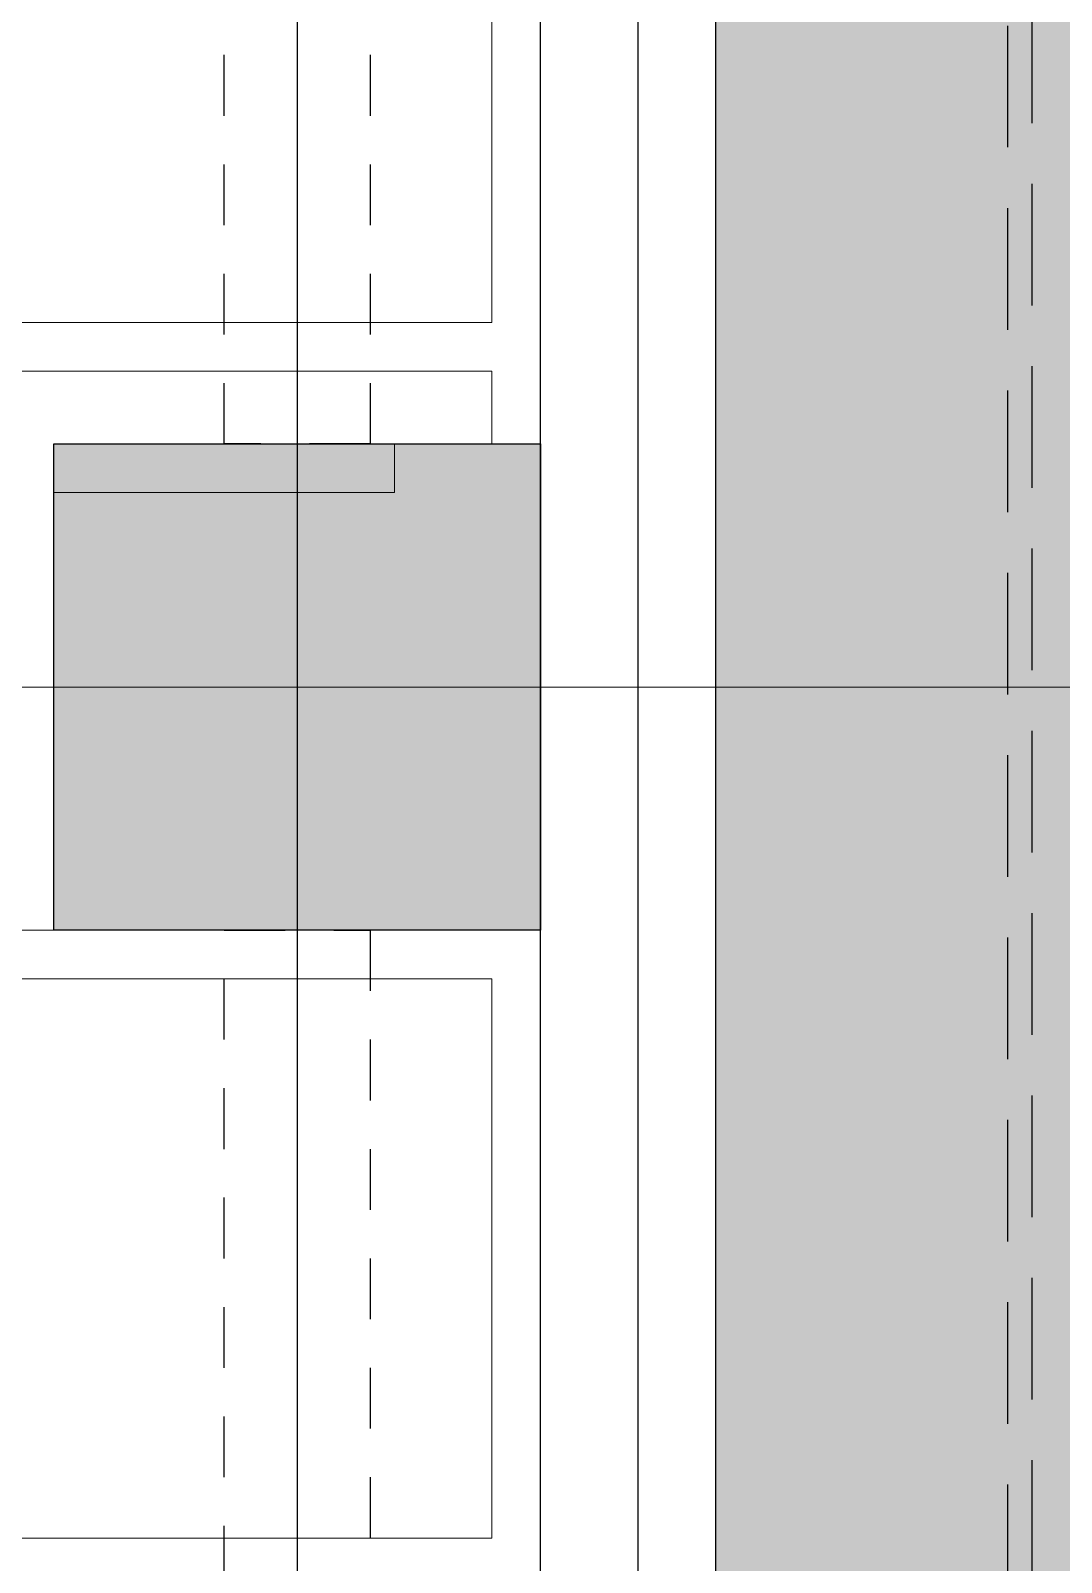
# Model space of a CAD drawing. Header units: metres. Extents: x -22 to 564, y 0 to 143.
# Drawn here: x 46.497 to 48.615, y 39.075 to 42.225 of the extents above; entities that cross this region are included whole.
import ezdxf
from ezdxf.xclip import XClip

# ---------------------------------------------------------------- set-up
doc = ezdxf.new("R2010")
doc.units = ezdxf.units.M
doc.header["$XCLIPFRAME"] = 2
for name, pattern in [('EJES630', [6.3, 5.5, -0.4, 0, -0.4]), ('XREF PB NEURO-ONCOLOGIA$0$DASHED2', [0.375, 0.25, -0.125]), ('XREF PB NEURO-ONCOLOGIA$0$HIDDEN2', [0.1875, 0.125, -0.0625])]:
    doc.linetypes.add(name, pattern=pattern)
doc.layers.add('EJES', color=11, linetype='EJES630', lineweight=0)
doc.layers.add('XREF PB NEURO-ONCOLOGIA$0$MUROS DE TABLAROCA', color=150, linetype='Continuous', lineweight=13)
for name, color, linetype in [('XREF  PB CONJ$0$PARQUE', 251, 'Continuous'), ('XREF  PB CONJ$0$REFERENCIA COLUMNAS NEURO', 7, 'Continuous'), ('XREF PB NEURO-ONCOLOGIA$0$-CG-M-WALL', 7, 'Continuous'), ('XREF PB NEURO-ONCOLOGIA$0$COLUMNAS', 6, 'Continuous'), ('XREF PB NEURO-ONCOLOGIA$0$CONTRAVENTEOS', 6, 'XREF PB NEURO-ONCOLOGIA$0$HIDDEN2'), ('XREF PB NEURO-ONCOLOGIA$0$LAMINA MULTIPERFORADA', 9, 'Continuous'), ('XREF PB NEURO-ONCOLOGIA$0$NOVIDESA', 11, 'Continuous')]:
    doc.layers.add(name, color=color, linetype=linetype)

# ---------------------------------------------------------------- blocks, each defined once
blk = doc.blocks.new('XREF PB NEURO-ONCOLOGIA$0$C-1')
at = {"layer": 'XREF PB NEURO-ONCOLOGIA$0$-CG-M-WALL', "true_color": 0x636466}
h = blk.add_hatch(color=251, dxfattribs=at)
h.dxf.hatch_style = 1
h.paths.add_polyline_path([(-0.5, -0.5), (-0.5, 0.5), (0.5, 0.5), (0.5, -0.5)])
blk.add_lwpolyline([(-0.5, -0.5), (-0.5, 0.5), (0.5, 0.5), (0.5, -0.5)], close=True)
blk = doc.blocks.new('XREF PB NEURO-ONCOLOGIA')
at = {"layer": 'XREF PB NEURO-ONCOLOGIA$0$CONTRAVENTEOS', "elevation": 0}
for points in [[(1.0517, -1.3938), (6.9017, -1.3938), (6.9017, -1.6938), (1.0517, -1.6938)], [(7.9017, -1.3938), (15.0017, -1.3938), (15.0017, -1.6938), (7.9017, -1.6938)]]:
    blk.add_lwpolyline(points, close=True, dxfattribs=at)
at = {"layer": 'XREF PB NEURO-ONCOLOGIA$0$LAMINA MULTIPERFORADA', "linetype": 'XREF PB NEURO-ONCOLOGIA$0$DASHED2', "elevation": 0}
for points in [[(-0.7508, 60.8861), (17.0142, 60.8861), (17.0142, 26.9264), (22.3117, 26.9262), (22.3117, -3.0538), (-0.7508, -3.0538)], [(-0.7008, 60.8361), (16.9642, 60.8361), (16.9642, 26.8764), (22.2617, 26.8762), (22.2617, -3.0038), (-0.7008, -3.0038)]]:
    blk.add_lwpolyline(points, close=True, dxfattribs=at)
at = {"layer": 'XREF PB NEURO-ONCOLOGIA$0$MUROS DE TABLAROCA'}
for p, q in [((5.6517, 3.1562), (5.6517, -1.9438)), ((6.8017, -1.9438), (6.8017, 0.0695)), ((6.9017, -0.8038), (6.9017, -1.9438)), ((8.0517, -0.8038), (8.0517, -1.9438))]:
    blk.add_line(p, q, dxfattribs=at)
for points in [[(8.1517, -1.9438), (8.1517, 5.4131)], [(2.5517, -1.9438), (1.0517, -1.9438), (1.0517, -2.0438), (6.9017, -2.0438), (6.9017, -1.9438), (6.9017, -1.9438)], [(6.8017, -1.9438), (5.6517, -1.9438)], [(8.0517, -1.9438), (7.9017, -1.9438), (7.9017, -2.0438), (15.0017, -2.0438), (15.0017, -1.9438), (8.1517, -1.9438)]]:
    blk.add_lwpolyline(points, dxfattribs=at)
blk.add_lwpolyline([(7.8017, -1.0438), (7.9017, -1.0438), (7.9017, -1.7438), (7.8017, -1.7438)], close=True, dxfattribs=at)
at = {"layer": 'XREF PB NEURO-ONCOLOGIA$0$NOVIDESA'}
for points in [[(21.6617, -2.4038), (-0.3008, -2.4038), (-0.3008, 24.1262)], [(21.5017, -2.2438), (-0.1483, -2.2438), (-0.1408, 24.1262)]]:
    blk.add_lwpolyline(points, dxfattribs=at)
at = {"layer": 'XREF PB NEURO-ONCOLOGIA$0$COLUMNAS'}
blk.add_blockref('XREF PB NEURO-ONCOLOGIA$0$C-1', (7.4017, -1.5438, 0), dxfattribs=at)
blk = doc.blocks.new('XREF  PB CONJ$0$A$C7782c7fa')
blk.add_lwpolyline([(3.8764, 6.3072), (21.2545, 18.5368), (6.1071, 40.0612), (1.7728, 37.011), (-12.4999, 57.2923), (-25.5437, 48.1129)], close=True)
at = {"extrusion": (-0.000703972, -0.00049541, 1)}
blk.add_lwpolyline([(22.079, 19.7284), (-6.035, -0.0564)], dxfattribs=at)
blk = doc.blocks.new('XREF  PB CONJ')
at = {"layer": 'XREF  PB CONJ$0$PARQUE', "true_color": 0x136734}
h = blk.add_hatch(dxfattribs=at)
h.set_pattern_fill('CROSS', color=116, scale=0.02, angle=90)
edge = h.paths.add_edge_path()
edge.add_line((3.5883, 104.6056), (1.6936, 104.3684))
edge.add_line((1.6936, 104.3684), (2.4784, 17.6083))
edge.add_line((2.4784, 17.6083), (97.731, 17.9336))
edge.add_arc((97.7247, 19.237), 1.3034, 270.2752, 363.1006)
edge.add_line((99.0262, 19.3075), (96.4762, 19.3078))
edge.add_line((96.4762, 19.3078), (96.602, 20.224))
edge.add_line((96.602, 20.224), (62.4128, 20.224))
edge.add_arc((58.6329, 24.6535), 5.8231, 229.52466, 310.47534, ccw=False)
edge.add_line((54.8531, 20.224), (26.2527, 20.2188))
edge.add_line((26.2527, 20.2188), (4.2837, 20.0304))
edge.add_line((4.2837, 20.0304), (4.055, 46.6913))
edge.add_line((4.055, 46.6913), (2.3881, 46.6912))
edge.add_line((2.3881, 46.6912), (2.3881, 54.8033))
edge.add_line((2.3881, 54.8033), (3.9854, 54.8034))
edge.add_line((3.9854, 54.8034), (3.7464, 82.6679))
edge.add_line((3.7464, 82.6679), (3.6185, 95.2556))
edge.add_line((3.6185, 95.2556), (3.5883, 104.6056))
at = {"layer": 'XREF  PB CONJ$0$REFERENCIA COLUMNAS NEURO', "color": 1, "lineweight": 5, "rotation": 325.356105481422}
blk.add_blockref('XREF  PB CONJ$0$A$C7782c7fa', (-2.1343, 17.408), dxfattribs=at)

msp = doc.modelspace()

# ---------------------------------------------------------------- block references
at = {"rotation": 90}
msp.add_blockref('XREF PB NEURO-ONCOLOGIA', (45.501, 33.4734), dxfattribs=at)

# ---------------------------------------------------------------- next in the draw order: block references
ref = msp.add_blockref('XREF  PB CONJ', (67.8976, 28.71, 0), dxfattribs=dict(rotation=89.50849308405942))
XClip(ref).set_block_clipping_path([(-2.936402334, 82.9334608569), (21.1250270707, 82.9334608569), (21.1250270707, 49.0397586863), (26.6296707885, 49.0397586863), (26.6284018429, 17.4712422498), (-2.8531787476, 17.4341989701)])

# ---------------------------------------------------------------- next in the draw order: linework, layer by layer
at = {"layer": 'EJES'}
for p, q in [((47.0445, 59.0494), (47.0445, 33.4536)), ((-5.7215, 40.8751), (52.7417, 40.8751))]:
    msp.add_line(p, q, dxfattribs=at)

doc.saveas('drawing.dxf')
